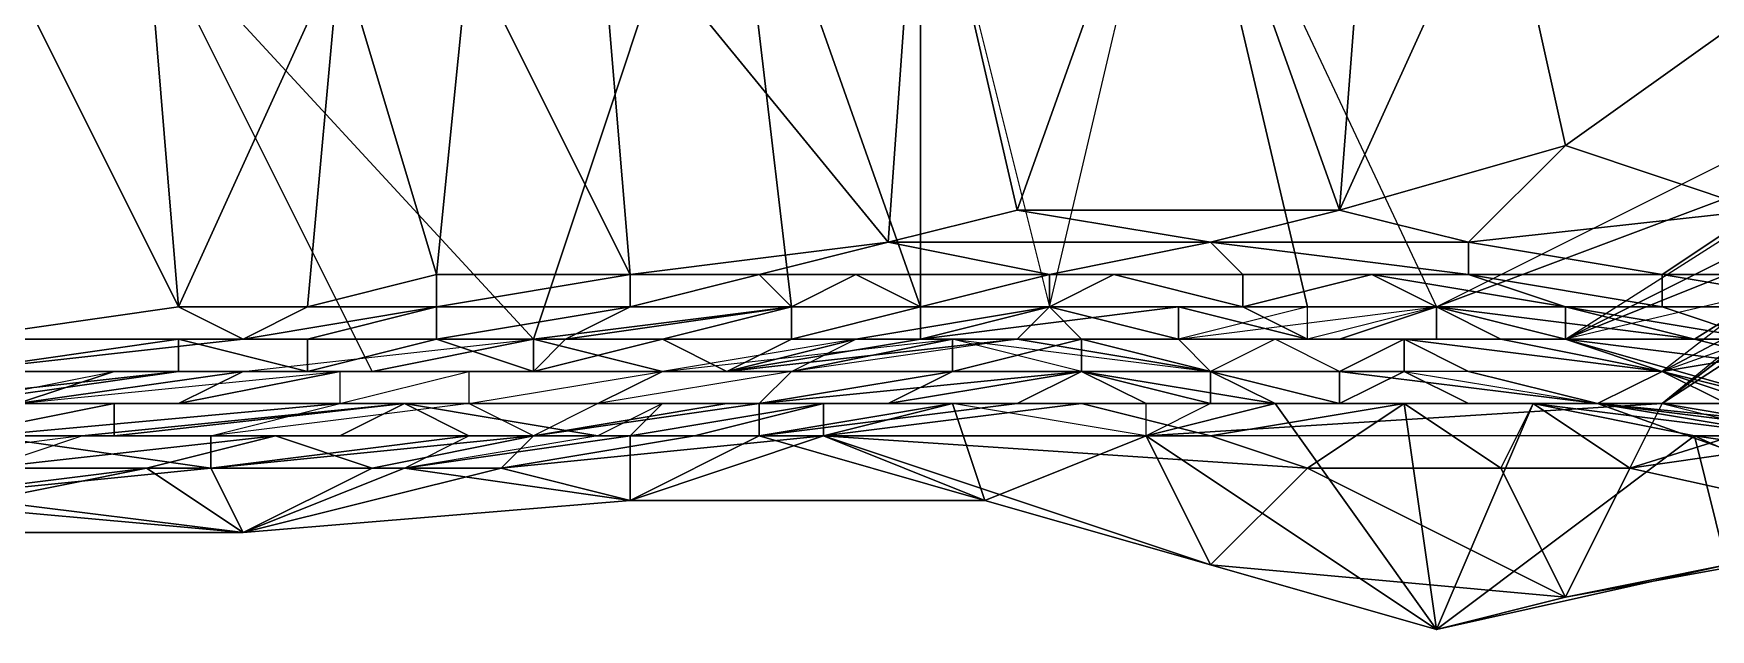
# Model space of a CAD drawing. Header units: metres. Extents: x -3.92 to 4.26, y -4.92 to 4.9.
# Drawn here: x 0.83 to 1.87, y 3.76 to 4.129 of the extents above; entities that cross this region are included whole.
import ezdxf

# ---------------------------------------------------------------- set-up
doc = ezdxf.new("R2010")
doc.units = ezdxf.units.M

msp = doc.modelspace()

# ---------------------------------------------------------------- linework, layer by layer
for points in [[(1.26, 4.3, 0.14), (1.14, 3.94, -0.3), (0.9, 4.2, 0.14)], [(1.26, 4.3, 0.14), (1.3, 3.96, -0.12), (1.14, 3.94, -0.3)], [(1.3, 3.96, -0.12), (1.26, 4.3, 0.14), (1.38, 3.96, -0.14)], [(1.38, 3.96, -0.14), (1.26, 4.3, 0.14), (1.38, 4.28, 0.14)], [(1.44, 4.02, 0.12), (1.54, 4.3, 0.14), (1.38, 4.28, 0.14)], [(1.44, 4.02, 0.12), (1.64, 4.02, 0.12), (1.54, 4.3, 0.14)], [(1.46, 3.96, -0.24), (1.54, 4.3, 0.14), (1.62, 3.96, -0.2)], [(1.64, 4.02, 0.12), (1.66, 4.28, 0.14), (1.54, 4.3, 0.14)], [(1.54, 4.3, 0.14), (1.7, 3.96, -0.26), (1.62, 3.96, -0.2)], [(1.18, 4.22, 0.14), (1.36, 4, 0.12), (1.38, 4.28, 0.14)], [(1.36, 4, 0.12), (1.44, 4.02, 0.12), (1.38, 4.28, 0.14)], [(1.38, 3.96, -0.14), (1.38, 4.28, 0.14), (1.46, 3.96, -0.24)], [(1.64, 4.02, 0.12), (1.74, 4.24, 0.14), (1.66, 4.28, 0.14)], [(1.88, 3.9, -0.76), (2.28, 4.26, -0.78), (1.84, 3.9, -0.86)], [(2.28, 4.26, -0.78), (1.84, 3.92, -0.56), (2.08, 3.96, -0.46)], [(1.64, 4.02, 0.12), (1.78, 4.06, 0.14), (1.74, 4.24, 0.14)], [(1.78, 4.06, 0.14), (1.92, 4.16, 0.14), (1.74, 4.24, 0.14)], [(1.84, 3.9, -0.86), (2.28, 4.24, -0.9), (2.26, 4.22, -1.02)], [(1.2, 3.98, 0.12), (1.18, 4.22, 0.14), (1.1, 4.18, 0.14)], [(1.2, 3.98, 0.12), (1.36, 4, 0.12), (1.18, 4.22, 0.14)], [(1.7, 3.96, -0.14), (2.22, 4.22, -0.16), (2.18, 4.14, -0.24)], [(2.12, 4.02, -0.3), (1.78, 3.94, -0.28), (2.22, 4.22, -0.16)], [(1.84, 3.9, -0.86), (2.26, 4.22, -1.02), (1.84, 3.9, -1.06)], [(1.84, 3.9, -1.06), (2.26, 4.22, -1.02), (2.24, 4.16, -1.08)], [(0.82, 4.16, 0.14), (0.92, 3.96, 0.12), (0.9, 4.2, 0.14)], [(0.92, 3.96, 0.12), (1.02, 4.18, 0.14), (0.9, 4.2, 0.14)], [(1.14, 3.94, -0.3), (1.04, 3.92, -0.26), (0.9, 4.2, 0.14)], [(0.92, 3.96, 0.12), (1, 3.96, 0.12), (1.02, 4.18, 0.14)], [(1, 3.96, 0.12), (1.08, 3.98, 0.12), (1.02, 4.18, 0.14)], [(1.08, 3.98, 0.12), (1.1, 4.18, 0.14), (1.02, 4.18, 0.14)], [(1.08, 3.98, 0.12), (1.2, 3.98, 0.12), (1.1, 4.18, 0.14)], [(0.82, 4.16, 0.14), (0.78, 3.94, 0.12), (0.92, 3.96, 0.12)], [(1.78, 4.06, 0.14), (1.9, 4.02, 0.14), (1.92, 4.16, 0.14)], [(1.84, 3.9, -1.06), (2.24, 4.16, -1.08), (1.96, 3.88, -1.1)], [(1.7, 3.96, -0.26), (2.18, 4.14, -0.24), (1.86, 3.94, -0.28)], [(1.7, 3.96, -0.26), (1.7, 3.96, -0.14), (2.18, 4.14, -0.24)], [(1.78, 3.94, -0.36), (2.18, 4.14, -0.24), (2.18, 4.1, -0.58)], [(1.78, 3.94, -0.36), (1.86, 3.94, -0.28), (2.18, 4.14, -0.24)], [(1.84, 3.92, -0.48), (1.78, 3.94, -0.36), (2.18, 4.1, -0.58)], [(1.84, 3.92, -0.56), (2.18, 4.1, -0.58), (1.88, 3.9, -0.76)], [(1.84, 3.92, -0.56), (1.84, 3.92, -0.48), (2.18, 4.1, -0.58)], [(1.72, 4, 0.12), (1.78, 4.06, 0.14), (1.64, 4.02, 0.12)], [(1.72, 4, 0.12), (1.9, 4.02, 0.14), (1.78, 4.06, 0.14)], [(1.36, 4, 0.12), (1.56, 4, 0.1), (1.44, 4.02, 0.12)], [(1.56, 4, 0.1), (1.64, 4.02, 0.12), (1.44, 4.02, 0.12)], [(1.56, 4, 0.1), (1.72, 4, 0.12), (1.64, 4.02, 0.12)], [(1.84, 3.98, 0.1), (1.9, 4.02, 0.14), (1.72, 4, 0.12)], [(1.84, 3.98, 0.1), (1.96, 3.98, 0.1), (1.9, 4.02, 0.14)], [(2.08, 3.96, -0.46), (1.84, 3.92, -0.48), (2.12, 4.02, -0.3)], [(1.28, 3.98, 0.1), (1.36, 4, 0.12), (1.2, 3.98, 0.12)], [(1.28, 3.98, 0.1), (1.46, 3.98, 0.04), (1.36, 4, 0.12)], [(1.46, 3.98, 0.04), (1.56, 4, 0.1), (1.36, 4, 0.12)], [(1.46, 3.98, 0.04), (1.58, 3.98), (1.56, 4, 0.1)], [(1.58, 3.98), (1.72, 3.98, 0.04), (1.56, 4, 0.1)], [(1.56, 4, 0.1), (1.72, 3.98, 0.04), (1.72, 4, 0.12)], [(1.72, 3.98, 0.04), (1.84, 3.98, 0.1), (1.72, 4, 0.12)], [(1, 3.96, 0.12), (1.08, 3.96, 0.04), (1.08, 3.98, 0.12)], [(1.08, 3.96, 0.04), (1.2, 3.98, 0.12), (1.08, 3.98, 0.12)], [(1.08, 3.96, 0.04), (1.2, 3.96), (1.2, 3.98, 0.12)], [(1.2, 3.96), (1.28, 3.98, 0.1), (1.2, 3.98, 0.12)], [(1.2, 3.96), (1.3, 3.96, -0.04), (1.28, 3.98, 0.1)], [(1.28, 3.98, 0.1), (1.34, 3.98, 0.04), (1.46, 3.98, 0.04)], [(1.3, 3.96, -0.04), (1.34, 3.98, 0.04), (1.28, 3.98, 0.1)], [(1.3, 3.96, -0.04), (1.38, 3.96, -0.06), (1.34, 3.98, 0.04)], [(1.34, 3.98, 0.04), (1.38, 3.96, -0.06), (1.46, 3.98, 0.04)], [(1.38, 3.96, -0.06), (1.46, 3.96, -0.12), (1.46, 3.98, 0.04)], [(1.46, 3.98, 0.04), (1.5, 3.98, -0.04), (1.58, 3.98)], [(1.46, 3.96, -0.12), (1.5, 3.98, -0.04), (1.46, 3.98, 0.04)], [(1.46, 3.96, -0.12), (1.58, 3.96, -0.12), (1.5, 3.98, -0.04)], [(1.5, 3.98, -0.04), (1.58, 3.96, -0.12), (1.58, 3.98)], [(1.58, 3.98), (1.66, 3.98, -0.02), (1.72, 3.98, 0.04)], [(1.58, 3.96, -0.12), (1.66, 3.98, -0.02), (1.58, 3.98)], [(1.58, 3.96, -0.12), (1.7, 3.96, -0.14), (1.66, 3.98, -0.02)], [(1.66, 3.98, -0.02), (1.78, 3.96, -0.1), (1.72, 3.98, 0.04)], [(1.7, 3.96, -0.14), (1.78, 3.96, -0.1), (1.66, 3.98, -0.02)], [(1.72, 3.98, 0.04), (1.84, 3.96, -0.02), (1.84, 3.98, 0.1)], [(1.72, 3.98, 0.04), (1.78, 3.96, -0.1), (1.84, 3.96, -0.02)], [(1.84, 3.98, 0.1), (1.96, 3.96, 0.02), (1.96, 3.98, 0.1)], [(1.84, 3.96, -0.02), (1.96, 3.96, 0.02), (1.84, 3.98, 0.1)], [(0.96, 3.94, 0.04), (0.92, 3.96, 0.12), (0.78, 3.94, 0.12)], [(0.96, 3.94, 0.04), (1, 3.96, 0.12), (0.92, 3.96, 0.12)], [(0.96, 3.94, 0.04), (1.08, 3.96, 0.04), (1, 3.96, 0.12)], [(1, 3.94, -0.04), (1.08, 3.96, 0.04), (0.96, 3.94, 0.04)], [(1, 3.94, -0.04), (1.08, 3.94, -0.08), (1.08, 3.96, 0.04)], [(1.08, 3.94, -0.08), (1.2, 3.96), (1.08, 3.96, 0.04)], [(1.08, 3.94, -0.08), (1.16, 3.94, -0.1), (1.2, 3.96)], [(1.14, 3.94, -0.3), (1.3, 3.96, -0.12), (1.3, 3.94, -0.2)], [(1.16, 3.94, -0.1), (1.3, 3.96, -0.04), (1.2, 3.96)], [(1.16, 3.94, -0.1), (1.22, 3.94, -0.16), (1.3, 3.96, -0.04)], [(1.22, 3.94, -0.16), (1.3, 3.94, -0.2), (1.3, 3.96, -0.04)], [(1.3, 3.94, -0.2), (1.38, 3.96, -0.06), (1.3, 3.96, -0.04)], [(1.3, 3.94, -0.2), (1.38, 3.96, -0.14), (1.38, 3.96, -0.06)], [(1.3, 3.96, -0.12), (1.38, 3.96, -0.14), (1.3, 3.94, -0.2)], [(1.38, 3.94, -0.24), (1.46, 3.96, -0.24), (1.34, 3.94, -0.36)], [(1.46, 3.96, -0.24), (1.44, 3.94, -0.32), (1.34, 3.94, -0.36)], [(1.38, 3.96, -0.14), (1.46, 3.96, -0.12), (1.38, 3.96, -0.06)], [(1.38, 3.96, -0.14), (1.38, 3.94, -0.24), (1.46, 3.96, -0.12)], [(1.38, 3.94, -0.24), (1.38, 3.96, -0.14), (1.46, 3.96, -0.24)], [(1.38, 3.94, -0.24), (1.54, 3.96, -0.2), (1.46, 3.96, -0.12)], [(1.54, 3.94, -0.32), (1.54, 3.96, -0.2), (1.38, 3.94, -0.24)], [(1.46, 3.96, -0.24), (1.48, 3.94, -0.4), (1.44, 3.94, -0.32)], [(1.46, 3.96, -0.24), (1.54, 3.94, -0.32), (1.48, 3.94, -0.4)], [(1.46, 3.96, -0.12), (1.54, 3.96, -0.2), (1.58, 3.96, -0.12)], [(1.46, 3.96, -0.24), (1.62, 3.96, -0.2), (1.54, 3.94, -0.32)], [(1.54, 3.94, -0.32), (1.62, 3.94, -0.28), (1.54, 3.96, -0.2)], [(1.54, 3.96, -0.2), (1.62, 3.94, -0.28), (1.58, 3.96, -0.12)], [(1.54, 3.94, -0.32), (1.7, 3.96, -0.26), (1.64, 3.94, -0.4)], [(1.62, 3.94, -0.28), (1.62, 3.96, -0.2), (1.58, 3.96, -0.12)], [(1.62, 3.96, -0.2), (1.7, 3.96, -0.14), (1.58, 3.96, -0.12)], [(1.7, 3.96, -0.14), (1.62, 3.94, -0.28), (1.78, 3.94, -0.2)], [(1.7, 3.96, -0.26), (1.7, 3.94, -0.34), (1.64, 3.94, -0.4)], [(1.7, 3.96, -0.14), (1.78, 3.94, -0.2), (1.78, 3.96, -0.1)], [(1.7, 3.94, -0.34), (1.7, 3.96, -0.26), (1.74, 3.94, -0.44)], [(1.7, 3.96, -0.26), (1.78, 3.94, -0.36), (1.74, 3.94, -0.44)], [(1.7, 3.96, -0.26), (1.86, 3.94, -0.28), (1.78, 3.94, -0.36)], [(1.78, 3.96, -0.1), (1.9, 3.94, -0.08), (1.84, 3.96, -0.02)], [(1.78, 3.96, -0.1), (1.86, 3.94, -0.16), (1.9, 3.94, -0.08)], [(1.78, 3.94, -0.2), (1.86, 3.94, -0.16), (1.78, 3.96, -0.1)], [(1.82, 3.86, -1.16), (2.14, 3.96, -1.1), (2, 3.82, -1.16)], [(1.96, 3.88, -1.1), (2.14, 3.96, -1.1), (1.82, 3.86, -1.16)], [(1.84, 3.96, -0.02), (1.9, 3.94, -0.08), (1.96, 3.96, 0.02)], [(0.82, 3.94, 0.04), (0.96, 3.94, 0.04), (0.78, 3.94, 0.12)], [(0.78, 3.92, -0.04), (0.96, 3.94, 0.04), (0.82, 3.94, 0.04)], [(0.78, 3.92, -0.04), (0.92, 3.94, -0.04), (0.96, 3.94, 0.04)], [(0.92, 3.92, -0.14), (0.92, 3.94, -0.04), (0.78, 3.92, -0.04)], [(0.92, 3.92, -0.14), (1, 3.92, -0.14), (0.92, 3.94, -0.04)], [(0.92, 3.94, -0.04), (1, 3.94, -0.04), (0.96, 3.94, 0.04)], [(1, 3.92, -0.14), (1, 3.94, -0.04), (0.92, 3.94, -0.04)], [(0.96, 3.92, -0.3), (1.14, 3.94, -0.3), (1.04, 3.92, -0.38)], [(1, 3.92, -0.14), (1.08, 3.94, -0.08), (1, 3.94, -0.04)], [(1, 3.92, -0.14), (1.14, 3.92, -0.2), (1.08, 3.94, -0.08)], [(1.04, 3.92, -0.38), (1.14, 3.94, -0.3), (1.14, 3.92, -0.42)], [(1.14, 3.92, -0.2), (1.16, 3.94, -0.1), (1.08, 3.94, -0.08)], [(1.14, 3.94, -0.3), (1.22, 3.92, -0.44), (1.14, 3.92, -0.42)], [(1.14, 3.92, -0.2), (1.22, 3.94, -0.16), (1.16, 3.94, -0.1)], [(1.14, 3.94, -0.3), (1.34, 3.94, -0.36), (1.22, 3.92, -0.44)], [(1.14, 3.92, -0.2), (1.26, 3.92, -0.28), (1.22, 3.94, -0.16)], [(1.14, 3.94, -0.3), (1.3, 3.94, -0.2), (1.34, 3.94, -0.36)], [(1.26, 3.92, -0.28), (1.3, 3.94, -0.2), (1.22, 3.94, -0.16)], [(1.22, 3.92, -0.54), (1.4, 3.94, -0.44), (1.3, 3.92, -0.58)], [(1.26, 3.92, -0.28), (1.38, 3.94, -0.24), (1.3, 3.94, -0.2)], [(1.26, 3.92, -0.28), (1.44, 3.94, -0.32), (1.38, 3.94, -0.24)], [(1.3, 3.92, -0.44), (1.34, 3.94, -0.36), (1.26, 3.92, -0.28)], [(1.34, 3.94, -0.36), (1.44, 3.94, -0.32), (1.26, 3.92, -0.28)], [(1.4, 3.94, -0.44), (1.4, 3.92, -0.54), (1.3, 3.92, -0.58)], [(1.3, 3.94, -0.2), (1.38, 3.94, -0.24), (1.34, 3.94, -0.36)], [(1.48, 3.92, -0.56), (1.4, 3.94, -0.44), (1.3, 3.92, -0.44)], [(1.4, 3.94, -0.44), (1.56, 3.92, -0.4), (1.3, 3.92, -0.44)], [(1.56, 3.92, -0.4), (1.44, 3.94, -0.32), (1.3, 3.92, -0.44)], [(1.44, 3.94, -0.32), (1.54, 3.94, -0.32), (1.38, 3.94, -0.24)], [(1.4, 3.94, -0.44), (1.48, 3.94, -0.48), (1.4, 3.92, -0.54)], [(1.4, 3.92, -0.62), (1.48, 3.94, -0.48), (1.48, 3.92, -0.64)], [(1.48, 3.94, -0.48), (1.4, 3.92, -0.62), (1.4, 3.92, -0.54)], [(1.4, 3.94, -0.44), (1.48, 3.94, -0.4), (1.48, 3.94, -0.48)], [(1.4, 3.94, -0.44), (1.44, 3.94, -0.32), (1.48, 3.94, -0.4)], [(1.44, 3.94, -0.32), (1.56, 3.92, -0.4), (1.54, 3.94, -0.32)], [(1.48, 3.92, -0.64), (1.48, 3.94, -0.48), (1.56, 3.92, -0.62)], [(1.48, 3.94, -0.48), (1.6, 3.94, -0.48), (1.56, 3.92, -0.62)], [(1.48, 3.94, -0.4), (1.6, 3.94, -0.48), (1.48, 3.94, -0.48)], [(1.48, 3.94, -0.4), (1.64, 3.94, -0.4), (1.6, 3.94, -0.48)], [(1.54, 3.94, -0.32), (1.64, 3.94, -0.4), (1.48, 3.94, -0.4)], [(1.64, 3.94, -0.4), (1.68, 3.94, -0.5), (1.6, 3.94, -0.48)], [(1.64, 3.92, -0.6), (1.6, 3.94, -0.48), (1.68, 3.94, -0.5)], [(1.62, 3.94, -0.28), (1.78, 3.94, -0.28), (1.78, 3.94, -0.2)], [(1.64, 3.92, -0.6), (1.68, 3.94, -0.5), (1.68, 3.92, -0.68)], [(1.64, 3.94, -0.4), (1.74, 3.94, -0.44), (1.68, 3.94, -0.5)], [(1.64, 3.94, -0.4), (1.7, 3.94, -0.34), (1.74, 3.94, -0.44)], [(1.68, 3.94, -0.5), (1.72, 3.92, -0.6), (1.68, 3.92, -0.68)], [(1.68, 3.94, -0.5), (1.84, 3.92, -0.56), (1.72, 3.92, -0.6)], [(1.84, 3.92, -0.56), (1.68, 3.94, -0.5), (1.74, 3.94, -0.44)], [(1.84, 3.92, -0.56), (1.74, 3.94, -0.44), (1.84, 3.92, -0.48)], [(1.74, 3.94, -0.44), (1.78, 3.94, -0.36), (1.84, 3.92, -0.48)], [(1.78, 3.94, -0.2), (1.94, 3.92, -0.2), (1.86, 3.94, -0.16)], [(1.78, 3.94, -0.2), (1.92, 3.9, -0.32), (1.94, 3.92, -0.2)], [(1.78, 3.94, -0.2), (1.78, 3.94, -0.28), (1.92, 3.9, -0.32)], [(1.92, 3.9, -0.32), (1.78, 3.94, -0.28), (1.84, 3.92, -0.48)], [(1.86, 3.94, -0.16), (1.94, 3.92, -0.2), (1.9, 3.94, -0.08)], [(0.82, 3.9, -0.44), (0.66, 3.92, -0.32), (0.88, 3.92, -0.32)], [(0.82, 3.92, -0.2), (0.88, 3.92, -0.32), (0.66, 3.92, -0.32)], [(0.78, 3.9, -0.34), (0.92, 3.92, -0.22), (0.74, 3.9, -0.26)], [(0.82, 3.92, -0.2), (0.74, 3.9, -0.26), (0.92, 3.92, -0.22)], [(0.82, 3.92, -0.12), (0.92, 3.92, -0.14), (0.78, 3.92, -0.04)], [(0.78, 3.9, -0.34), (0.88, 3.92, -0.32), (0.92, 3.92, -0.22)], [(0.82, 3.9, -0.52), (0.96, 3.92, -0.38), (0.92, 3.9, -0.52)], [(0.82, 3.9, -0.44), (0.96, 3.92, -0.38), (0.82, 3.9, -0.52)], [(0.82, 3.9, -0.44), (0.88, 3.92, -0.32), (0.96, 3.92, -0.38)], [(0.82, 3.92, -0.2), (0.92, 3.92, -0.14), (0.82, 3.92, -0.12)], [(0.82, 3.92, -0.2), (0.92, 3.92, -0.22), (0.92, 3.92, -0.14)], [(0.96, 3.92, -0.3), (0.82, 3.9, -0.44), (1.02, 3.92, -0.46)], [(0.88, 3.92, -0.32), (0.96, 3.92, -0.3), (0.96, 3.92, -0.38)], [(0.92, 3.9, -0.6), (1.02, 3.92, -0.46), (1.02, 3.9, -0.6)], [(0.92, 3.9, -0.52), (1.02, 3.92, -0.46), (0.92, 3.9, -0.6)], [(0.92, 3.9, -0.52), (0.96, 3.92, -0.38), (1.02, 3.92, -0.46)], [(0.92, 3.92, -0.22), (1, 3.92, -0.14), (0.92, 3.92, -0.14)], [(0.92, 3.92, -0.22), (1.04, 3.92, -0.26), (1, 3.92, -0.14)], [(0.92, 3.92, -0.22), (0.96, 3.92, -0.3), (1.04, 3.92, -0.26)], [(0.96, 3.92, -0.38), (1.04, 3.92, -0.38), (1.02, 3.92, -0.46)], [(0.96, 3.92, -0.38), (0.96, 3.92, -0.3), (1.04, 3.92, -0.38)], [(0.96, 3.92, -0.3), (1.02, 3.92, -0.46), (1.04, 3.92, -0.26)], [(1.04, 3.92, -0.26), (1.14, 3.92, -0.2), (1, 3.92, -0.14)], [(1.02, 3.9, -0.6), (1.1, 3.92, -0.5), (1.1, 3.9, -0.64)], [(1.04, 3.92, -0.38), (1.14, 3.92, -0.42), (1.02, 3.92, -0.46)], [(1.14, 3.92, -0.42), (1.1, 3.92, -0.5), (1.02, 3.92, -0.46)], [(1.04, 3.92, -0.26), (1.22, 3.92, -0.36), (1.14, 3.92, -0.2)], [(1.04, 3.92, -0.26), (1.14, 3.92, -0.42), (1.22, 3.92, -0.36)], [(1.1, 3.9, -0.64), (1.22, 3.92, -0.54), (1.18, 3.9, -0.62)], [(1.22, 3.92, -0.36), (1.26, 3.92, -0.28), (1.14, 3.92, -0.2)], [(1.14, 3.92, -0.42), (1.22, 3.92, -0.44), (1.22, 3.92, -0.36)], [(1.18, 3.9, -0.62), (1.22, 3.92, -0.54), (1.18, 3.9, -0.7)], [(1.22, 3.92, -0.54), (1.3, 3.92, -0.58), (1.18, 3.9, -0.7)], [(1.22, 3.92, -0.36), (1.3, 3.92, -0.44), (1.26, 3.92, -0.28)], [(1.22, 3.92, -0.44), (1.3, 3.92, -0.44), (1.22, 3.92, -0.36)], [(1.22, 3.92, -0.44), (1.22, 3.92, -0.54), (1.3, 3.92, -0.44)], [(1.28, 3.9, -0.74), (1.4, 3.92, -0.7), (1.36, 3.9, -0.82)], [(1.28, 3.9, -0.74), (1.3, 3.92, -0.58), (1.4, 3.92, -0.7)], [(1.48, 3.92, -0.56), (1.28, 3.9, -0.74), (1.44, 3.9, -0.82)], [(1.48, 3.92, -0.56), (1.3, 3.92, -0.58), (1.28, 3.9, -0.74)], [(1.3, 3.92, -0.58), (1.4, 3.92, -0.62), (1.4, 3.92, -0.7)], [(1.3, 3.92, -0.58), (1.4, 3.92, -0.54), (1.4, 3.92, -0.62)], [(1.48, 3.92, -0.56), (1.3, 3.92, -0.44), (1.3, 3.92, -0.58)], [(1.36, 3.9, -0.82), (1.48, 3.92, -0.74), (1.44, 3.9, -0.82)], [(1.4, 3.92, -0.7), (1.48, 3.92, -0.74), (1.36, 3.9, -0.82)], [(1.4, 3.92, -0.7), (1.48, 3.92, -0.64), (1.48, 3.92, -0.74)], [(1.4, 3.92, -0.7), (1.4, 3.92, -0.62), (1.48, 3.92, -0.64)], [(1.48, 3.92, -0.74), (1.52, 3.9, -0.86), (1.44, 3.9, -0.82)], [(1.48, 3.92, -0.56), (1.44, 3.9, -0.82), (1.56, 3.9, -0.78)], [(1.48, 3.92, -0.64), (1.56, 3.92, -0.7), (1.48, 3.92, -0.74)], [(1.48, 3.92, -0.64), (1.56, 3.92, -0.62), (1.56, 3.92, -0.7)], [(1.52, 3.9, -0.86), (1.48, 3.92, -0.74), (1.6, 3.9, -0.86)], [(1.48, 3.92, -0.74), (1.56, 3.92, -0.7), (1.6, 3.9, -0.86)], [(1.56, 3.92, -0.62), (1.48, 3.92, -0.56), (1.56, 3.9, -0.78)], [(1.56, 3.92, -0.7), (1.64, 3.9, -0.76), (1.6, 3.9, -0.86)], [(1.56, 3.92, -0.7), (1.68, 3.92, -0.68), (1.64, 3.9, -0.76)], [(1.56, 3.92, -0.62), (1.64, 3.92, -0.6), (1.56, 3.92, -0.7)], [(1.64, 3.9, -0.76), (1.56, 3.92, -0.62), (1.56, 3.9, -0.78)], [(1.56, 3.92, -0.7), (1.64, 3.92, -0.6), (1.68, 3.92, -0.68)], [(1.64, 3.9, -0.76), (1.64, 3.92, -0.6), (1.56, 3.92, -0.62)], [(1.68, 3.92, -0.68), (1.72, 3.9, -0.76), (1.64, 3.9, -0.76)], [(1.64, 3.9, -0.76), (1.8, 3.9, -0.64), (1.64, 3.92, -0.6)], [(1.8, 3.9, -0.64), (1.72, 3.92, -0.6), (1.64, 3.92, -0.6)], [(1.68, 3.92, -0.68), (1.8, 3.9, -0.76), (1.72, 3.9, -0.76)], [(1.8, 3.9, -0.64), (1.84, 3.92, -0.48), (1.72, 3.92, -0.6)], [(1.8, 3.9, -0.76), (1.84, 3.92, -0.56), (1.88, 3.9, -0.76)], [(1.8, 3.9, -0.64), (1.96, 3.88, -0.5), (1.84, 3.92, -0.48)], [(1.96, 3.88, -0.5), (1.92, 3.9, -0.42), (1.84, 3.92, -0.48)], [(1.92, 3.9, -0.42), (1.92, 3.9, -0.32), (1.84, 3.92, -0.48)], [(0.74, 3.9, -0.64), (0.88, 3.9, -0.68), (0.78, 3.88, -0.78)], [(0.74, 3.9, -0.56), (0.84, 3.9, -0.6), (0.74, 3.9, -0.64)], [(0.74, 3.9, -0.64), (0.84, 3.9, -0.6), (0.88, 3.9, -0.68)], [(0.74, 3.9, -0.56), (0.82, 3.9, -0.52), (0.84, 3.9, -0.6)], [(0.88, 3.9, -0.68), (0.88, 3.88, -0.8), (0.78, 3.88, -0.78)], [(0.94, 3.88, -0.74), (1.02, 3.9, -0.6), (0.8, 3.88, -0.7)], [(1.02, 3.9, -0.6), (0.82, 3.9, -0.44), (0.8, 3.88, -0.7)], [(0.82, 3.9, -0.52), (0.92, 3.9, -0.52), (0.84, 3.9, -0.6)], [(0.84, 3.9, -0.6), (0.92, 3.9, -0.6), (0.88, 3.9, -0.68)], [(0.84, 3.9, -0.6), (0.92, 3.9, -0.52), (0.92, 3.9, -0.6)], [(0.88, 3.88, -0.8), (1.06, 3.9, -0.8), (0.86, 3.88, -0.88)], [(1.06, 3.9, -0.8), (1.02, 3.88, -0.88), (0.86, 3.88, -0.88)], [(0.88, 3.9, -0.68), (1.06, 3.9, -0.8), (0.88, 3.88, -0.8)], [(0.88, 3.9, -0.68), (1.02, 3.9, -0.68), (1.06, 3.9, -0.8)], [(0.92, 3.9, -0.6), (1.02, 3.9, -0.68), (0.88, 3.9, -0.68)], [(0.92, 3.9, -0.6), (1.02, 3.9, -0.6), (1.02, 3.9, -0.68)], [(1.14, 3.88, -0.8), (1.1, 3.9, -0.64), (0.94, 3.88, -0.74)], [(1.02, 3.9, -0.68), (1.1, 3.9, -0.72), (1.06, 3.9, -0.8)], [(1.02, 3.9, -0.6), (1.1, 3.9, -0.64), (1.02, 3.9, -0.68)], [(1.02, 3.88, -0.88), (1.06, 3.9, -0.8), (1.1, 3.88, -0.88)], [(1.02, 3.9, -0.68), (1.1, 3.9, -0.64), (1.1, 3.9, -0.72)], [(1.06, 3.9, -0.8), (1.18, 3.88, -0.88), (1.1, 3.88, -0.88)], [(1.06, 3.9, -0.8), (1.22, 3.9, -0.8), (1.18, 3.88, -0.88)], [(1.1, 3.9, -0.72), (1.22, 3.9, -0.8), (1.06, 3.9, -0.8)], [(1.1, 3.9, -0.72), (1.18, 3.9, -0.7), (1.22, 3.9, -0.8)], [(1.1, 3.9, -0.64), (1.18, 3.9, -0.7), (1.1, 3.9, -0.72)], [(1.1, 3.9, -0.64), (1.18, 3.9, -0.62), (1.18, 3.9, -0.7)], [(1.28, 3.88, -0.88), (1.28, 3.9, -0.74), (1.14, 3.88, -0.8)], [(1.28, 3.9, -0.74), (1.26, 3.9, -0.66), (1.14, 3.88, -0.8)], [(1.26, 3.9, -0.66), (1.18, 3.9, -0.7), (1.14, 3.88, -0.8)], [(1.18, 3.9, -0.7), (1.28, 3.9, -0.74), (1.22, 3.9, -0.8)], [(1.18, 3.9, -0.7), (1.26, 3.9, -0.66), (1.28, 3.9, -0.74)], [(1.2, 3.88, -0.96), (1.32, 3.9, -0.96), (1.24, 3.88, -1.04)], [(1.2, 3.88, -0.96), (1.22, 3.9, -0.8), (1.32, 3.9, -0.96)], [(1.22, 3.9, -0.8), (1.36, 3.9, -0.82), (1.32, 3.9, -0.96)], [(1.28, 3.9, -0.74), (1.36, 3.9, -0.82), (1.22, 3.9, -0.8)], [(1.24, 3.88, -1.04), (1.32, 3.9, -0.96), (1.32, 3.88, -1.1)], [(1.42, 3.84, -1.1), (1.4, 3.9, -0.9), (1.28, 3.88, -0.88)], [(1.4, 3.9, -0.9), (1.44, 3.9, -0.82), (1.28, 3.88, -0.88)], [(1.44, 3.9, -0.82), (1.28, 3.9, -0.74), (1.28, 3.88, -0.88)], [(1.32, 3.9, -0.96), (1.4, 3.9, -1), (1.32, 3.88, -1.1)], [(1.4, 3.9, -1), (1.48, 3.9, -1.06), (1.32, 3.88, -1.1)], [(1.32, 3.9, -0.96), (1.4, 3.9, -0.9), (1.4, 3.9, -1)], [(1.48, 3.9, -1.06), (1.56, 3.88, -1.1), (1.32, 3.88, -1.1)], [(1.32, 3.9, -0.96), (1.36, 3.9, -0.82), (1.4, 3.9, -0.9)], [(1.36, 3.9, -0.82), (1.44, 3.9, -0.82), (1.4, 3.9, -0.9)], [(1.42, 3.84, -1.1), (1.52, 3.88, -0.94), (1.4, 3.9, -0.9)], [(1.4, 3.9, -1), (1.52, 3.9, -0.86), (1.48, 3.9, -1.06)], [(1.4, 3.9, -0.9), (1.52, 3.9, -0.86), (1.4, 3.9, -1)], [(1.48, 3.9, -1.06), (1.68, 3.9, -1.08), (1.56, 3.88, -1.1)], [(1.48, 3.9, -1.06), (1.6, 3.9, -1.02), (1.68, 3.9, -1.08)], [(1.52, 3.9, -0.86), (1.6, 3.9, -0.94), (1.48, 3.9, -1.06)], [(1.6, 3.9, -0.94), (1.6, 3.9, -1.02), (1.48, 3.9, -1.06)], [(1.7, 3.76, -1.14), (1.6, 3.9, -0.86), (1.52, 3.88, -0.94)], [(1.6, 3.9, -0.86), (1.56, 3.9, -0.78), (1.52, 3.88, -0.94)], [(1.52, 3.9, -0.86), (1.6, 3.9, -0.86), (1.6, 3.9, -0.94)], [(1.84, 3.9, -0.86), (1.52, 3.9, -0.86), (1.64, 3.9, -0.76)], [(1.84, 3.9, -0.86), (1.52, 3.88, -0.94), (1.52, 3.9, -0.86)], [(1.84, 3.9, -0.86), (1.92, 3.88, -1.02), (1.52, 3.88, -0.94)], [(1.56, 3.88, -1.1), (1.68, 3.9, -1.08), (1.62, 3.86, -1.16)], [(1.6, 3.9, -0.86), (1.64, 3.9, -0.76), (1.56, 3.9, -0.78)], [(1.7, 3.76, -1.14), (1.68, 3.9, -0.84), (1.6, 3.9, -0.86)], [(1.6, 3.9, -1.02), (1.68, 3.9, -1), (1.68, 3.9, -1.08)], [(1.6, 3.9, -1.02), (1.6, 3.9, -0.94), (1.68, 3.9, -1)], [(1.6, 3.9, -0.94), (1.68, 3.9, -0.92), (1.68, 3.9, -1)], [(1.6, 3.9, -0.86), (1.68, 3.9, -0.92), (1.6, 3.9, -0.94)], [(1.6, 3.9, -0.86), (1.68, 3.9, -0.84), (1.68, 3.9, -0.92)], [(1.68, 3.9, -1.08), (1.74, 3.86, -1.16), (1.62, 3.86, -1.16)], [(1.72, 3.9, -0.76), (1.84, 3.9, -0.86), (1.64, 3.9, -0.76)], [(1.68, 3.9, -1.08), (1.76, 3.9, -1.06), (1.74, 3.86, -1.16)], [(1.68, 3.9, -1.08), (1.68, 3.9, -1), (1.76, 3.9, -1.06)], [(1.7, 3.76, -1.14), (1.76, 3.9, -0.84), (1.68, 3.9, -0.84)], [(1.68, 3.9, -1), (1.76, 3.9, -0.98), (1.76, 3.9, -1.06)], [(1.68, 3.9, -1), (1.68, 3.9, -0.92), (1.76, 3.9, -0.98)], [(1.68, 3.9, -0.84), (1.76, 3.9, -0.84), (1.68, 3.9, -0.92)], [(1.76, 3.9, -0.84), (1.76, 3.9, -0.98), (1.68, 3.9, -0.92)], [(1.86, 3.88, -0.94), (1.76, 3.9, -0.84), (1.7, 3.76, -1.14)], [(1.8, 3.9, -0.64), (1.72, 3.9, -0.76), (1.8, 3.9, -0.76)], [(1.76, 3.9, -1.06), (1.82, 3.86, -1.16), (1.74, 3.86, -1.16)], [(1.76, 3.9, -1.06), (1.84, 3.9, -1.06), (1.82, 3.86, -1.16)], [(1.86, 3.88, -0.94), (1.92, 3.88, -0.84), (1.76, 3.9, -0.84)], [(1.76, 3.9, -1.06), (1.76, 3.9, -0.98), (1.84, 3.9, -1.06)], [(1.76, 3.9, -0.84), (1.84, 3.9, -0.86), (1.76, 3.9, -0.98)], [(1.92, 3.88, -0.84), (1.8, 3.9, -0.76), (1.76, 3.9, -0.84)], [(1.76, 3.9, -0.98), (1.84, 3.9, -0.86), (1.84, 3.9, -1.06)], [(1.76, 3.9, -0.84), (1.8, 3.9, -0.76), (1.84, 3.9, -0.86)], [(1.8, 3.9, -0.76), (1.88, 3.9, -0.76), (1.84, 3.9, -0.86)], [(1.92, 3.88, -0.84), (1.92, 3.88, -0.68), (1.8, 3.9, -0.76)], [(1.92, 3.88, -0.68), (1.8, 3.9, -0.64), (1.8, 3.9, -0.76)], [(1.92, 3.88, -0.68), (2.08, 3.8, -0.54), (1.8, 3.9, -0.64)], [(2.08, 3.8, -0.54), (1.96, 3.88, -0.5), (1.8, 3.9, -0.64)], [(2, 3.88, -0.64), (1.8, 3.9, -0.64), (2, 3.88, -0.72)], [(2, 3.88, -0.64), (1.92, 3.9, -0.58), (1.8, 3.9, -0.64)], [(1.84, 3.9, -1.06), (1.96, 3.88, -1.1), (1.82, 3.86, -1.16)], [(0.78, 3.88, -0.78), (0.86, 3.88, -0.88), (0.7, 3.86, -0.86)], [(0.74, 3.84, -0.94), (0.94, 3.86, -0.88), (0.8, 3.88, -0.7)], [(0.78, 3.88, -0.78), (0.88, 3.88, -0.8), (0.86, 3.88, -0.88)], [(0.8, 3.86, -1), (0.98, 3.88, -1), (0.9, 3.86, -1.06)], [(0.8, 3.86, -1), (0.86, 3.88, -0.88), (0.98, 3.88, -1)], [(0.94, 3.86, -0.88), (0.94, 3.88, -0.74), (0.8, 3.88, -0.7)], [(0.86, 3.88, -0.88), (1.02, 3.88, -0.88), (0.98, 3.88, -1)], [(0.9, 3.86, -1.06), (0.98, 3.88, -1), (1.04, 3.86, -1.08)], [(1.06, 3.86, -0.98), (1.1, 3.88, -0.88), (0.94, 3.86, -0.88)], [(0.94, 3.86, -0.88), (1.14, 3.88, -0.8), (0.94, 3.88, -0.74)], [(1.1, 3.88, -0.88), (1.14, 3.88, -0.8), (0.94, 3.86, -0.88)], [(0.98, 3.88, -1), (1.14, 3.88, -1.02), (1.04, 3.86, -1.08)], [(0.98, 3.88, -1), (1.1, 3.88, -0.88), (1.14, 3.88, -1.02)], [(0.98, 3.88, -1), (1.02, 3.88, -0.88), (1.1, 3.88, -0.88)], [(1.04, 3.86, -1.08), (1.14, 3.88, -1.02), (1.12, 3.86, -1.1)], [(1.2, 3.84, -1.1), (1.2, 3.88, -0.96), (1.06, 3.86, -0.98)], [(1.2, 3.88, -0.96), (1.18, 3.88, -0.88), (1.06, 3.86, -0.98)], [(1.1, 3.88, -0.88), (1.18, 3.88, -0.88), (1.14, 3.88, -0.8)], [(1.14, 3.88, -1.02), (1.1, 3.88, -0.88), (1.2, 3.88, -0.96)], [(1.12, 3.86, -1.1), (1.32, 3.88, -1.1), (1.2, 3.84, -1.1)], [(1.14, 3.88, -1.02), (1.24, 3.88, -1.04), (1.12, 3.86, -1.1)], [(1.12, 3.86, -1.1), (1.24, 3.88, -1.04), (1.32, 3.88, -1.1)], [(1.14, 3.88, -1.02), (1.2, 3.88, -0.96), (1.24, 3.88, -1.04)], [(1.18, 3.88, -0.88), (1.28, 3.88, -0.88), (1.14, 3.88, -0.8)], [(1.32, 3.88, -1.1), (1.42, 3.84, -1.1), (1.2, 3.84, -1.1)], [(1.2, 3.84, -1.1), (1.28, 3.88, -0.88), (1.2, 3.88, -0.96)], [(1.2, 3.84, -1.1), (1.42, 3.84, -1.1), (1.28, 3.88, -0.88)], [(1.32, 3.88, -1.1), (1.56, 3.8, -1.16), (1.42, 3.84, -1.1)], [(1.32, 3.88, -1.1), (1.62, 3.86, -1.16), (1.56, 3.8, -1.16)], [(1.32, 3.88, -1.1), (1.56, 3.88, -1.1), (1.62, 3.86, -1.16)], [(1.56, 3.8, -1.16), (1.52, 3.88, -0.94), (1.42, 3.84, -1.1)], [(1.56, 3.8, -1.16), (1.7, 3.76, -1.14), (1.52, 3.88, -0.94)], [(1.88, 3.8, -1.14), (1.86, 3.88, -0.94), (1.7, 3.76, -1.14)], [(1.88, 3.8, -1.14), (2.08, 3.78, -1.06), (1.86, 3.88, -0.94)], [(1.86, 3.88, -0.94), (2, 3.86, -0.82), (1.92, 3.88, -0.84)], [(2.08, 3.78, -1.06), (2, 3.86, -0.82), (1.86, 3.88, -0.94)], [(0.96, 3.82, -1.1), (0.9, 3.86, -0.96), (0.74, 3.84, -0.94)], [(0.9, 3.86, -0.96), (0.94, 3.86, -0.88), (0.74, 3.84, -0.94)], [(0.8, 3.86, -1), (0.9, 3.86, -1.06), (0.8, 3.84, -1.08)], [(0.8, 3.84, -1.08), (0.9, 3.86, -1.06), (0.96, 3.82, -1.1)], [(0.9, 3.86, -1.06), (1.04, 3.86, -1.08), (0.96, 3.82, -1.1)], [(0.96, 3.82, -1.1), (0.94, 3.86, -0.88), (0.9, 3.86, -0.96)], [(0.96, 3.82, -1.1), (1.06, 3.86, -0.98), (0.94, 3.86, -0.88)], [(1.04, 3.86, -1.08), (1.12, 3.86, -1.1), (0.96, 3.82, -1.1)], [(0.96, 3.82, -1.1), (1.2, 3.84, -1.1), (1.06, 3.86, -0.98)], [(1.12, 3.86, -1.1), (1.2, 3.84, -1.1), (0.96, 3.82, -1.1)], [(1.62, 3.86, -1.16), (1.78, 3.78, -1.16), (1.56, 3.8, -1.16)], [(1.62, 3.86, -1.16), (1.74, 3.86, -1.16), (1.78, 3.78, -1.16)], [(1.74, 3.86, -1.16), (1.82, 3.86, -1.16), (1.78, 3.78, -1.16)], [(1.82, 3.86, -1.16), (2, 3.82, -1.16), (1.78, 3.78, -1.16)], [(0.8, 3.84, -1.08), (0.96, 3.82, -1.1), (0.72, 3.82, -1.08)], [(0.72, 3.82, -1.08), (0.96, 3.82, -1.1), (0.74, 3.84, -0.94)], [(1.78, 3.78, -1.16), (2, 3.82, -1.16), (1.88, 3.8, -1.14)], [(1.56, 3.8, -1.16), (1.78, 3.78, -1.16), (1.7, 3.76, -1.14)], [(1.78, 3.78, -1.16), (1.88, 3.8, -1.14), (1.7, 3.76, -1.14)]]:
    msp.add_3dface(points)

doc.saveas('drawing.dxf')
